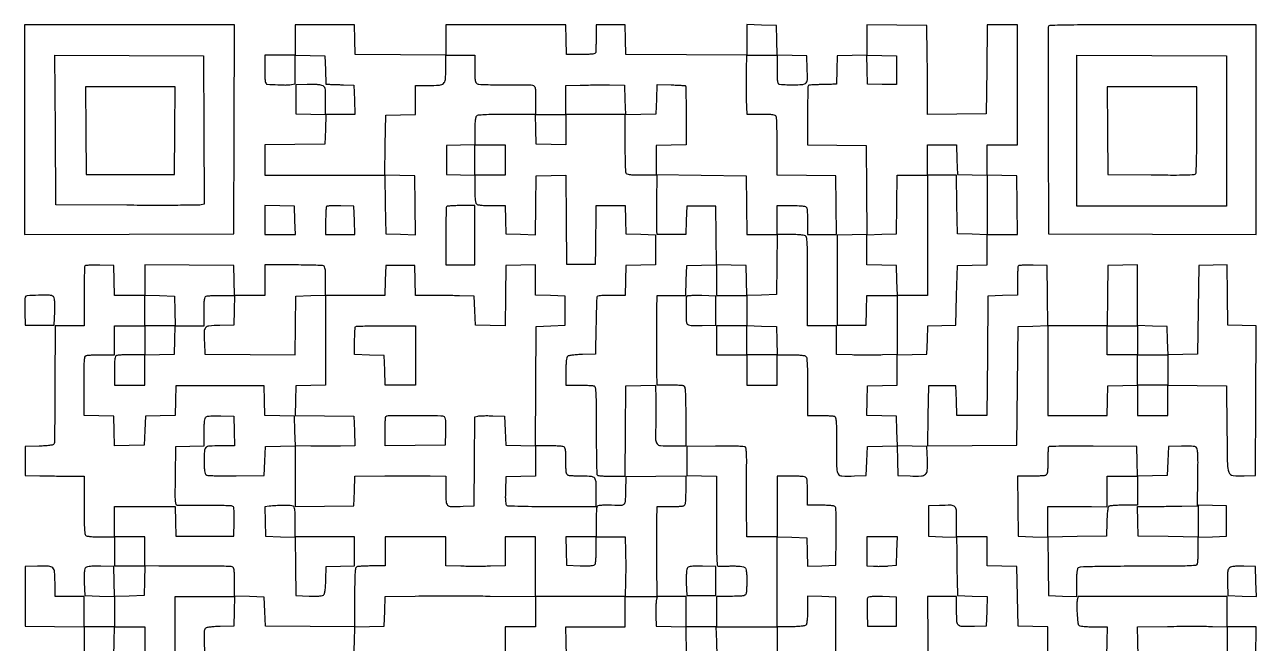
# Model space of a CAD drawing. Extents: x 179 to 1071, y 112 to 1107.
# Drawn here: x 179 to 1071, y 659 to 1107 of the extents above; entities that cross this region are included whole.
import ezdxf

# ---------------------------------------------------------------- set-up
doc = ezdxf.new("R2010")
doc.units = 0

msp = doc.modelspace()

# ---------------------------------------------------------------- linework, layer by layer
for points in [[(179, 1030.993714), (179, 954.987428), (254.75, 955.243714), (330.5, 955.5), (330.756286, 1031.25), (331.012572, 1107), (255.006286, 1107), (179, 1107)], [(810.5, 1074.055249), (810.5, 1063.610499), (800, 1063.757076), (789.5, 1063.903652), (789.215822, 1074.486005), (788.931643, 1085.068357), (799.715822, 1084.784178), (810.5, 1084.5)], [(223.235953, 1030.25), (223.5, 998.5), (255.5, 998.5), (287.5, 998.5), (287.764047, 1030.25), (288.028094, 1062), (255.5, 1062), (222.971906, 1062)], [(527, 1009), (527, 998), (516, 998), (505, 998), (505, 1009), (505, 1020), (516, 1020), (527, 1020)], [(854.216168, 1009.25), (854.5, 998.5), (865.25, 998.216168), (876, 997.932337), (876, 976.432337), (876, 954.932337), (865.25, 955.216168), (854.5, 955.5), (854.230112, 976.75), (853.960225, 998), (843.480112, 998), (833, 998), (833, 954.5), (833, 911), (822.033832, 911), (811.067663, 911), (810.783832, 921.75), (810.5, 932.5), (799.75, 932.783832), (789, 933.067663), (789, 944), (789, 954.932337), (799.75, 955.216168), (810.5, 955.5), (810.769888, 976.75), (811.039775, 998), (822.019888, 998), (833, 998), (833, 1009), (833, 1020), (843.466168, 1020), (853.932337, 1020)], [(353, 965.533832), (353, 955), (364.034983, 955), (375.069966, 955), (374.784983, 965.25), (374.5, 975.5), (363.75, 975.783832), (353, 976.067663)], [(723.784983, 878.25), (724.069966, 868), (713.034983, 868), (702, 868), (702, 878.533832), (702, 889.067663), (712.75, 888.783832), (723.5, 888.5)], [(985, 878.5), (985, 868), (996, 868), (1007, 868), (1007, 857), (1007, 846), (996, 846), (985, 846), (985, 857), (985, 868), (974, 868), (963, 868), (963, 878.5), (963, 889), (974, 889), (985, 889)]]:
    msp.add_lwpolyline(points, close=True)
for points in [[(375, 1096), (375, 1085), (364, 1085), (353, 1085), (353, 1074.5, 0.004216), (353.051169, 1068.431817, 0.036703), (353.294058, 1065.747471, 0.108469), (353.821157, 1064.426657, 0.233527), (354.75, 1063.899556, 0.002156), (362.260632, 1063.50096, 0.008361), (366.919678, 1063.351877, 0.013059), (370.082025, 1063.386187, 0.038072), (372.25, 1063.632373), (375, 1064.158911), (375, 1074.613287), (375, 1085.067663), (385.75, 1084.783832), (396.5, 1084.5), (396.784983, 1074.25), (397.069966, 1064), (399.784983, 1063.856761, 0.00357), (401.294044, 1063.787947, 0.000771), (403.905589, 1063.691569, 0.000804), (406.929518, 1063.58951, 0.000769), (410, 1063.495548), (417.5, 1063.277574), (417.783832, 1052.638787), (418.067663, 1042), (407.533832, 1042), (397, 1042), (397, 1052.024751, 0.003814), (396.949893, 1058.592849, 0.055459), (396.658289, 1060.893779, 0.158096), (395.894235, 1062.138695, 0.086066), (394.335519, 1063.062536, 0.061108), (392.809725, 1063.437957, 0.012959), (390.078608, 1063.693454, 0.01338), (386.876423, 1063.823547, 0.012356), (383.585519, 1063.787785), (375.5, 1063.5), (375.5, 1053), (375.5, 1042.5), (386.283485, 1042.215829), (397.06697, 1041.931657), (396.783485, 1031.215829), (396.5, 1020.5), (374.75, 1020.230498), (353, 1019.960995), (353, 1008.980498), (353, 998), (396.480112, 998), (439.960225, 998), (440.230112, 976.75), (440.5, 955.5), (451.269987, 955.215966), (462.039973, 954.931931), (461.769987, 976.215966), (461.5, 997.5), (450.730592, 997.784029), (439.961185, 998.068057), (440.230592, 1019.784029), (440.5, 1041.5), (451.25, 1041.783832), (462, 1042.067663), (462, 1052.533832), (462, 1063), (471.065741, 1063, 0.014506), (479.463935, 1063.243695, 0.174589), (482.393275, 1064.49504, 0.189883), (483.725392, 1067.280475, 0.0177), (484, 1075.035184), (484, 1085), (494.5, 1085), (505, 1085), (505, 1075.035184, 0.00546), (505.060347, 1069.509606, 0.034592), (505.315693, 1066.711311, 0.076901), (505.834682, 1065.111286, 0.162144), (506.75, 1064.201893, 0.103452), (508.055221, 1063.862365, 0.00367), (513.273438, 1063.648394, 0.006649), (519.476307, 1063.522186, 0.004592), (526.5, 1063.537202, -0.002599), (533.55924, 1063.580421, -0.003627), (539.873438, 1063.540447, -0.002215), (545.183195, 1063.444781, -0.046852), (546.75, 1063.262085, -0.138275), (548.014371, 1062.596554, -0.153019), (548.684348, 1061.392536, -0.047387), (548.951754, 1058.957946, -0.003674), (549, 1052.391592), (549, 1042), (528.2, 1042, 0.003169), (518.406919, 1041.937931, 0.010454), (511.954487, 1041.721154, 0.00933), (507.461896, 1041.391927, 0.175156), (506.2, 1040.8, 0.150838), (505.672291, 1039.800997, 0.019392), (505.311444, 1037.377065, 0.018513), (505.074375, 1034.089346, 0.00874), (505, 1029.834983), (505, 1020.069966), (494.75, 1019.784983), (484.5, 1019.5), (484.5, 1009), (484.5, 998.5), (494.75, 998.215017), (505, 997.930034), (505, 988.165017, 0.00874), (505.074375, 983.910654, 0.018513), (505.311444, 980.622935, 0.019392), (505.672291, 978.199003, 0.150838), (506.2, 977.2, 0.150838), (507.199003, 976.672291, 0.019392), (509.622935, 976.311444, 0.018513), (512.910654, 976.074375, 0.00874), (517.165017, 976), (526.930034, 976), (527.215017, 965.75), (527.5, 955.5), (538.230014, 955.216371), (548.960029, 954.932742), (549.230014, 976.216371), (549.5, 997.5), (560.236102, 997.783691), (570.972205, 998.067381), (571.236102, 965.783691), (571.5, 933.5), (582, 933.5), (592.5, 933.5), (592.628498, 944.5, -0.000013), (592.686515, 949.455578, -0.000008), (592.754941, 955.279687, -0.000008), (592.822714, 961.032592, -0.000014), (592.878498, 965.75), (593, 976), (603.465017, 976), (613.930034, 976), (614.215017, 965.75), (614.5, 955.5), (625.25, 955.216168), (636, 954.932337), (636, 944), (636, 933.067663), (625.25, 932.783832), (614.5, 932.5), (614.216168, 921.75), (613.932337, 911), (603.934783, 911, 0.006963), (599.254948, 910.934826, 0.02284), (596.17187, 910.707742, 0.029613), (594.154372, 910.34395, 0.25396), (593.497337, 909.75, 0.075177), (593.313559, 908.785616, 0.001108), (593.104788, 902.992188, 0.002996), (592.917378, 896.255306, 0.001971), (592.778722, 888.5), (592.5, 868.5), (583.054124, 868.209882, 0.010217), (579.34104, 868.019842, 0.013854), (575.999888, 867.687053, 0.010763), (573.259099, 867.277004, 0.131421), (572.304124, 866.837437, 0.163434), (571.69658, 865.855494, 0.027915), (571.310401, 863.661716, 0.021862), (571.07111, 860.465038, 0.00775), (571, 855.877555), (571, 846), (580.418213, 846, -0.005807), (584.137968, 845.9568, -0.007683), (587.523002, 845.8261, -0.005726), (590.343643, 845.641338, -0.072513), (591.379155, 845.407999, -0.280346), (592.277316, 844.24529, -0.015387), (592.662897, 839.453758, -0.010665), (592.89541, 831.210419, -0.001329), (592.970861, 813.29646, 0.001626), (593.02923, 801.14938, 0.002599), (593.166747, 790.774801, 0.000517), (593.344616, 781.648349, 0.134058), (593.568935, 780.888461, 0.229781), (594.127074, 780.534244, 0.007294), (596.872886, 780.260985, 0.012789), (600.201053, 780.064304, 0.008363), (604.045353, 780), (613.972671, 780), (614.236336, 812.75), (614.5, 845.5), (625.25, 845.783832), (636, 846.067663), (636.118604, 835.783832, -0.002519), (636.148733, 831.145173, -0.001548), (636.139779, 825.681875, -0.001552), (636.097409, 820.277378, -0.002775), (636.024138, 815.835316, 0.009319), (635.991624, 806.287173, 0.171681), (637.029005, 803.491174, 0.207312), (639.527832, 802.232415, 0.014451), (647.567388, 802), (658, 802), (658, 823.393011, 0.002045), (657.950434, 835.514173, 0.015901), (657.724422, 841.164693, 0.030015), (657.303854, 844.337463, 0.258697), (656.418213, 845.393011, 0.070946), (655.373807, 845.631778, 0.006338), (652.68135, 845.821697, 0.008159), (649.449196, 845.955669, 0.006277), (645.918213, 846), (637, 846), (636.919355, 855.5, -0.000844), (636.888362, 860.057377, -0.000382), (636.862399, 866.028125, -0.000378), (636.844584, 872.328331, -0.000518), (636.83871, 878, -0.000514), (636.844573, 883.707458, -0.000363), (636.862399, 890.11875, -0.000366), (636.888375, 896.246881, -0.000773), (636.919355, 901), (637, 911), (647.466168, 911), (657.932337, 911), (658.216168, 921.75), (658.5, 932.5), (669.25, 932.783832), (680, 933.067663), (680, 922.033832), (680, 911), (691, 911), (702, 911), (702, 900), (702, 889), (691, 889), (680, 889), (680, 878.5), (680, 868), (691, 868), (702, 868), (702, 857), (702, 846), (713, 846), (724, 846), (724, 857), (724, 868), (733.8, 868, -0.008695), (738.071747, 867.925705, -0.018472), (741.369558, 867.688776, -0.019349), (743.799696, 867.328068, -0.150969), (744.8, 866.8, -0.175156), (745.391927, 865.538104, -0.00933), (745.721154, 861.045513, -0.010454), (745.937931, 854.593081, -0.003169), (746, 844.8), (746, 824), (754.918213, 824, -0.006277), (758.449196, 823.955669, -0.008159), (761.68135, 823.821697, -0.006338), (764.373807, 823.631778, -0.070946), (765.418213, 823.393011, -0.2572), (766.301348, 822.346433, -0.030988), (766.723786, 819.246972, -0.01627), (766.950205, 813.723312, -0.002108), (767, 801.912063, 0.003655), (767.120752, 785.392809, 0.132003), (768.153873, 781.760507, 0.254922), (770.811734, 780.196116, 0.01687), (780, 780.204946), (788.5, 780.5), (789, 791), (789.5, 801.5), (800.215829, 801.783485), (810.931657, 802.06697), (811.215829, 791.283485), (811.5, 780.5), (820.243181, 780.211167, 0.015911), (828.456313, 780.201271, 0.1808), (831.409901, 781.409662, 0.196684), (832.715505, 784.209766, 0.019336), (832.785558, 791.804214), (832.5, 801.5), (821.783492, 801.783492), (811.066984, 802.066984), (810.783492, 812.783492), (810.5, 823.5), (799.716515, 823.784171), (788.93303, 824.068343), (789.216515, 834.784171), (789.5, 845.5), (800.25, 845.783832), (811, 846.067663), (811, 857), (811, 867.932337), (821.75, 868.216168), (832.5, 868.5), (832.784601, 878.715399), (833.069202, 888.930798), (843.284601, 889.215399), (853.5, 889.5), (854, 911), (854.5, 932.5), (865.25, 932.783832), (876, 933.067663), (876, 944.033832), (876, 955), (887.019888, 955), (898.039775, 955), (897.769888, 976.25), (897.5, 997.5), (886.75, 997.783832), (876, 998.067663), (876, 1009.033832), (876, 1020), (887, 1020), (898, 1020), (898, 1063.5), (898, 1107), (887.013853, 1107), (876.027706, 1107), (875.763853, 1074.75), (875.5, 1042.5), (854.25, 1042.230112), (833, 1041.960225), (832.972336, 1052.730112, 0.000986), (832.947041, 1058.300078, 0.000308), (832.887487, 1066.65197, 0.000308), (832.809485, 1075.978744, 0.00034), (832.722336, 1085), (832.5, 1106.5), (810.75, 1106.769502), (789, 1107.039005), (789, 1096.053334), (789, 1085.067663), (778.25, 1084.783832), (767.5, 1084.5), (767.215017, 1074.25), (766.930034, 1064), (764.215017, 1063.843725, -0.006553), (762.721407, 1063.777381, -0.001496), (760.192778, 1063.705824, -0.001548), (757.277154, 1063.64108, -0.001507), (754.334866, 1063.593725, 0.006859), (751.550418, 1063.519092, 0.010207), (749.117165, 1063.370657, 0.005663), (747.088663, 1063.182143, 0.17165), (746.634156, 1062.965957, 0.193493), (746.275992, 1062.129493, 0.000787), (746.062147, 1051.815819, 0.003844), (745.930007, 1040.294628, 0.002666), (745.950224, 1027.269888), (746, 1020.039775), (767.25, 1019.769888), (788.5, 1019.5), (788.763808, 987.283972), (789.027617, 955.067944), (778.263808, 954.783972), (767.5, 954.5), (767.5, 922), (767.5, 889.5), (778, 889.5), (788.5, 889.5), (788.783832, 900.25), (789.067663, 911), (800.033832, 911), (811, 911), (811, 889.564338), (811, 868.128677), (800.284636, 867.814338, -0.00466), (795.367616, 867.715951, -0.002629), (789.402048, 867.683558, -0.002623), (783.382408, 867.7141, -0.004298), (778.284636, 867.81054), (767, 868.121081), (767, 878.56054), (767, 889), (756.5, 889), (746, 889), (745.92801, 899.75, -0.001667), (745.909439, 905.273826, -0.000538), (745.918024, 913.45709, -0.000537), (745.94714, 922.558537, -0.000602), (745.995108, 931.316689, 0.003202), (745.997815, 941.095293, 0.010263), (745.824143, 947.610031, 0.009548), (745.522327, 952.157523, 0.153017), (744.944653, 953.566689, 0.150712), (743.884614, 954.259527, 0.037751), (741.837348, 954.683616, 0.024988), (738.71601, 954.930174, 0.007215), (733.877555, 955), (724, 955), (724, 965.5), (724, 976), (734.393011, 976, -0.005351), (739.960143, 975.940414, -0.030363), (742.913621, 975.69735, -0.063068), (744.601595, 975.23239, -0.205218), (745.393011, 974.418213, -0.070946), (745.631778, 973.373807, -0.006338), (745.821697, 970.68135, -0.008159), (745.955669, 967.449196, -0.006277), (746, 963.918213), (746, 955), (756.519888, 955), (767.039775, 955), (766.769888, 976.25), (766.5, 997.5), (745.25, 997.769888), (724, 998.039775), (724, 1018.4381, 0.002773), (723.956005, 1026.369372, 0.004129), (723.821697, 1033.309067, 0.001844), (723.636626, 1039.220704, 0.083046), (723.393011, 1040.418213, 0.204514), (722.604536, 1041.231559, 0.063459), (720.927778, 1041.696898, 0.030582), (717.996142, 1041.940243, 0.005418), (712.481487, 1042), (702.176952, 1042), (701.838476, 1052.75, -0.004781), (701.731219, 1057.643775, -0.002807), (701.691764, 1063.5, -0.002807), (701.718069, 1069.356229, -0.004782), (701.814338, 1074.25), (702.128677, 1085), (713.064338, 1085), (724, 1085), (724, 1074.5, 0.004265), (724.051651, 1068.445399, 0.036476), (724.295183, 1065.746187, 0.105621), (724.821149, 1064.40353, 0.229606), (725.75, 1063.852311, 0.013558), (731.010342, 1063.55172, 0.011363), (736.599125, 1063.511245, 0.009031), (741.586922, 1063.678623, 0.075896), (743.786344, 1064.13159, 0.113462), (745.069883, 1064.973565, 0.145492), (745.713244, 1066.223609, 0.049892), (745.917064, 1068.569735, 0.004071), (745.786344, 1074.739067), (745.5, 1084.5), (734.783492, 1084.783492), (724.066984, 1085.066984), (723.783492, 1095.783492), (723.5, 1106.5), (712.75, 1106.783832), (702, 1107.067663), (702, 1096.023321), (702, 1084.978978), (658.25, 1085.239489), (614.5, 1085.5), (614.216168, 1096.25), (613.932337, 1107), (603.466168, 1107), (593, 1107), (592.88465, 1097.75, -0.001158), (592.830648, 1094.097729, -0.001538), (592.763631, 1090.776562, -0.001087), (592.692826, 1087.992261, -0.015484), (592.63465, 1087, -0.275213), (592.07762, 1086.230626, -0.066821), (590.503494, 1085.78892, -0.030039), (587.600724, 1085.556017, -0.005001), (582, 1085.5), (571.5, 1085.5), (571.216168, 1096.25), (570.932337, 1107), (527.466168, 1107), (484, 1107), (484, 1095.986336), (484, 1084.972671), (451.25, 1085.236336), (418.5, 1085.5), (418.216168, 1096.25), (417.932337, 1107), (396.466168, 1107), (375, 1107)], [(920.460009, 1105.75, 0.090591), (920.266358, 1104.709509, 0.000109), (920.198937, 1082.982812, 0.000984), (920.176611, 1058.652573, 0.000605), (920.241394, 1030), (920.5, 955.5), (995.75, 955.243674), (1071, 954.987348), (1071, 1030.993674), (1071, 1107), (995.968615, 1107, 0.000668), (957.448289, 1106.948566, 0.003471), (936.19131, 1106.744245, 0.001205), (921.475143, 1106.465155, 0.305157)], [(308.758677, 1030.77123), (309.017354, 977.04246), (306.758677, 976.494347, -0.057902), (304.987826, 976.276519, -0.000418), (290.035361, 976.188577, -0.001589), (272.903102, 976.156579, -0.001017), (253, 976.223117), (201.5, 976.5), (201.241383, 1030.758691), (200.982767, 1085.017383), (254.741383, 1084.758691), (308.5, 1084.5)], [(1049.5, 1030), (1049.5, 975.5), (995.211905, 975.5), (940.92381, 975.5), (940.942857, 1025.75, -0.000032), (940.951538, 1045.331386, -0.000047), (940.961905, 1062.563467, -0.000022), (940.972765, 1077.239555, -0.00086), (940.980952, 1080.508612), (941, 1085.017225), (995.25, 1084.758612), (1049.5, 1084.5)], [(613.784161, 1052.623755), (614.068321, 1041.935137), (625.284161, 1042.217568), (636.5, 1042.5), (636.78221, 1053.090165), (637.064421, 1063.68033), (647.127596, 1063.411446, -0.002917), (651.008421, 1063.285089, -0.00463), (654.329514, 1063.126747, -0.001244), (657.213114, 1062.955293, -0.182879), (657.513495, 1062.819838, -0.193832), (657.796422, 1062.155258, -0.000494), (657.988474, 1051.819595, -0.003275), (658.107089, 1041.078772, -0.003226), (658.085939, 1030.283832), (658, 1020.067663), (647.25, 1019.783832), (636.5, 1019.5), (636.5, 1009), (636.5, 998.5), (669, 998), (701.5, 997.5), (701.769888, 976.25), (702.039775, 955), (713.03939, 955), (724.039005, 955), (723.769502, 933.25), (723.5, 911.5), (712.784171, 911.216515), (702.068343, 910.93303), (701.784171, 921.716515), (701.5, 932.5), (690.76979, 932.783631), (680.03958, 933.067262), (679.76979, 954.283631), (679.5, 975.5), (669, 975.5), (658.5, 975.5), (658.215017, 965.25), (657.930034, 955), (647.465017, 955), (637, 955), (636.914333, 957.75, -0.007448), (636.884252, 959.601387, -0.000443), (636.881641, 965.2, -0.000666), (636.893319, 971.867586, -0.000491), (636.92334, 979.25), (637.018014, 998), (626.115996, 998, -0.004997), (620.246818, 998.058655, -0.029157), (617.167771, 998.300192, -0.060851), (615.415004, 998.762969, -0.209147), (614.606989, 999.581787, -0.083055), (614.363369, 1000.779435, -0.001841), (614.178303, 1006.696775, -0.004125), (614.043995, 1013.642891, -0.002771), (614, 1021.581787), (614, 1042), (592.5, 1042), (571, 1042), (571, 1030.966168), (571, 1019.932337), (560.25, 1020.216168), (549.5, 1020.5), (549.216168, 1031.25), (548.932337, 1042), (559.966168, 1042), (571, 1042), (571, 1052.465017), (571, 1062.930034), (581.25, 1063.215017, -0.003021), (585.967443, 1063.317655, -0.001679), (591.720313, 1063.388729, -0.001674), (597.544414, 1063.421621, -0.002707), (602.5, 1063.406187), (613.5, 1063.312374)], [(963.235953, 1030.25), (963.5, 998.5), (994.93202, 998.235498, 0.001697), (1010.901959, 998.155315, 0.00816), (1019.995146, 998.288929, 0.006635), (1026.009704, 998.555446, 0.241447), (1027.166708, 999.235498, 0.134731), (1027.492293, 1000.296498, 0.001088), (1027.738089, 1009.161365, 0.003824), (1027.920853, 1019.372002, 0.002438), (1027.984687, 1031.25), (1028, 1062), (995.485953, 1062), (962.971906, 1062)], [(397.700461, 975.367127, 0.176204), (397.420729, 974.767614, 0.005336), (397.20576, 971.983885, 0.009955), (397.050761, 968.652273, 0.006646), (397, 964.833333), (397, 955), (407.534983, 955), (418.069966, 955), (417.784983, 965.25), (417.5, 975.5), (407.950461, 975.783794, 0.007041), (404.240283, 975.841782, 0.010544), (401.000338, 975.778463, 0.005798), (398.297812, 975.637197, 0.182377)], [(484.666667, 975.333333, 0.189545), (484.396201, 974.712325, 0.001277), (484.195833, 968.742708, 0.004756), (484.048097, 961.867578, 0.002993), (484, 953.833333), (484, 933), (494.5, 933), (505, 933), (505, 954.5), (505, 976), (495.166667, 976, 0.006327), (491.350087, 975.951706, 0.009526), (488.026042, 975.804167, 0.004912), (485.241448, 975.599886, 0.177413)], [(898.699448, 932.366114, 0.177373), (898.4198, 931.763217, 0.004926), (898.205463, 928.846651, 0.00954), (898.050669, 925.364759, 0.006337), (898, 921.367165), (898, 911.067663), (887.25, 910.783832), (876.5, 910.5), (876.239377, 867.25), (875.978755, 824), (865.023209, 824), (854.067663, 824), (853.783832, 834.75), (853.5, 845.5), (843.5, 845.5), (833.5, 845.5), (833.230459, 823.736121), (832.960918, 801.972242), (865.230459, 802.236121), (897.5, 802.5), (898, 845.5), (898.5, 888.5), (909.25, 888.783832), (920, 889.067663), (920, 856.533832), (920, 824), (941.466168, 824), (962.932337, 824), (963.216168, 834.75), (963.5, 845.5), (974.25, 845.783832), (985, 846.067663), (985, 835.033832), (985, 824), (996, 824), (1007, 824), (1007, 835.019888), (1007, 846.039775), (1028.25, 845.769888), (1049.5, 845.5), (1049.764009, 813.777686, 0.002281), (1050.088788, 788.570418, 0.084931), (1051.149495, 782.961367, 0.278756), (1054.147812, 780.582353, 0.040582), (1062.259538, 780.209712), (1070.5, 780.5), (1070.758596, 834.714922), (1071.017191, 888.929844), (1060.758596, 889.214922), (1050.5, 889.5), (1050.230401, 911.284767), (1049.960802, 933.069533), (1039.730401, 932.784767), (1029.5, 932.5), (1029, 900.5), (1028.5, 868.5), (1017.785353, 868.216527), (1007.070705, 867.933054), (1006.785353, 878.216527), (1006.5, 888.5), (995.75, 888.783832), (985, 889.067663), (985, 911.067663), (985, 933.067663), (974.25, 932.783832), (963.5, 932.5), (963.230498, 910.75), (962.960995, 889), (941.5, 889), (920.039005, 889), (919.769502, 910.75), (919.5, 932.5), (909.449448, 932.782781, 0.006672), (905.547259, 932.840477, 0.010046), (902.145783, 932.777033, 0.005301), (899.300668, 932.636532, 0.183378)], [(179.428774, 909.674983, 0.081654), (179.239658, 908.758353, 0.005045), (179.154817, 905.970602, 0.007376), (179.136178, 902.631743, 0.005394), (179.210159, 898.924983), (179.5, 889.5), (190, 889.5), (200.5, 889.5), (200.788231, 899.417355, 0.006827), (200.861823, 904.195195, 0.023663), (200.721018, 907.282937, 0.033714), (200.395734, 909.294865, 0.19692), (199.788231, 910.152042, 0.136787), (196.904818, 911.023449, 0.011257), (188.975547, 911.016201, 0.007704), (180.836593, 910.699969, 0.295732)], [(287.783832, 899.75), (288.067663, 889), (298.533832, 889), (309, 889), (309, 899.393011, -0.005351), (309.059586, 904.960143, -0.030363), (309.30265, 907.913621, -0.063068), (309.76761, 909.601595, -0.205218), (310.581787, 910.393011, -0.0721), (311.638889, 910.632128, -0.005887), (314.475463, 910.821697, -0.007809), (317.880092, 910.955696, -0.00593), (321.615619, 911), (331.067663, 911), (330.783832, 900.25), (330.5, 889.5), (320.2603, 889.215131, 0.013482), (312.473421, 888.788181, 0.195806), (310.060296, 887.567079, 0.179106), (309.075074, 884.958841, 0.010944), (309.203496, 876.496645), (309.5, 868.5), (342.230073, 868.236361), (374.960145, 867.972722), (375.230073, 889.236361), (375.5, 910.5), (386.25, 910.783832), (397, 911.067663), (397, 878.567663), (397, 846.067663), (386.25, 845.783832), (375.5, 845.5), (375.216371, 834.769986), (374.932742, 824.039971), (396.216371, 823.769986), (417.5, 823.5), (417.783485, 812.784171), (418.06697, 802.068343), (407.783485, 801.784171, -0.004667), (403.038344, 801.697362, -0.00256), (397.22584, 801.67506, -0.002552), (391.324732, 801.712753, -0.004075), (386.283205, 801.811779), (375.06641, 802.123557), (374.783205, 812.811779), (374.5, 823.5), (363.783492, 823.783492), (353.066984, 824.066984), (352.783492, 834.783492), (352.5, 845.5), (320.5, 845.5), (288.5, 845.5), (288.216508, 834.783492), (287.933016, 824.066984), (277.216508, 823.783492), (266.5, 823.5), (266, 813), (265.5, 802.5), (254.784171, 802.216515), (244.068343, 801.93303), (243.784171, 812.716515), (243.5, 823.5), (232.75, 823.783832), (222, 824.067663), (222, 845.426843, -0.002049), (222.049581, 857.527804, -0.015924), (222.275619, 863.170055, -0.030077), (222.696308, 866.33804, -0.258602), (223.581787, 867.393011, -0.07203), (224.638111, 867.632106, -0.005915), (227.465525, 867.821697, -0.007831), (230.859224, 867.955695, -0.005951), (234.581787, 868), (244, 868), (244, 878.5), (244, 889), (255, 889), (266, 889), (266, 900.033832), (266, 911.067663), (276.75, 910.783832), (287.5, 910.5)], [(658.699448, 910.366114, 0.196274), (658.044561, 908.807509, 0.004381), (658.033001, 900.511391, 0.005627), (658.184545, 892.374584, 0.13468), (658.847958, 890.211769, 0.19692), (659.705135, 889.604266, 0.033714), (661.717063, 889.278982, 0.023663), (664.804805, 889.138177, 0.006827), (669.582645, 889.211769), (679.5, 889.5), (679.5, 900), (679.5, 910.5), (669.449448, 910.782781, 0.006672), (665.547259, 910.840477, 0.010046), (662.145783, 910.777033, 0.005301), (659.300668, 910.636532, 0.183378)], [(266, 878.5), (266, 868), (256.581787, 868, 0.005951), (252.859224, 867.955695, 0.007831), (249.465525, 867.821697, 0.005915), (246.638111, 867.632106, 0.07203), (245.581787, 867.393011, 0.205218), (244.76761, 866.601595, 0.063068), (244.30265, 864.913621, 0.030363), (244.059586, 861.960143, 0.005351), (244, 856.393011), (244, 846), (255, 846), (266, 846), (266, 856.966168), (266, 867.932337), (276.75, 868.216168), (287.5, 868.5), (287.784983, 878.75), (288.069966, 889), (277.034983, 889), (266, 889)], [(462, 867.5), (462, 846), (451.033832, 846), (440.067663, 846), (439.783832, 856.75), (439.5, 867.5), (428.75, 867.783832), (418, 868.067663), (418, 877.867165, -0.006348), (418.048295, 881.670774, -0.009555), (418.195833, 884.983896, -0.00494), (418.400136, 887.758839, -0.177331), (418.666667, 888.333333, -0.189785), (419.28868, 888.603893, -0.001222), (425.404167, 888.804167, -0.00465), (432.440703, 888.951908, -0.002923), (440.666667, 889), (462, 889)], [(482.788231, 823.152042, -0.19692), (483.395734, 822.294865, -0.033714), (483.721018, 820.282937, -0.023663), (483.861823, 817.195195, -0.006827), (483.788231, 812.417355), (483.5, 802.5), (461.75, 802.230498), (440, 801.960995), (440, 812.313831, -0.006011), (440.048276, 816.329587, -0.009096), (440.195833, 819.821355, -0.004501), (440.399791, 822.754352, -0.178606), (440.666667, 823.333333, -0.19909), (442.318303, 824.016802, -0.000905), (461.513046, 823.968934, -0.001196), (480.45216, 823.842117, -0.139975)], [(920.650442, 801.317109, 0.177737), (920.390293, 800.755209, 0.004799), (920.191067, 798.00062, 0.00941), (920.047114, 794.714751, 0.006241), (920, 790.940322, -0.005893), (919.939041, 785.768394, -0.032092), (919.693741, 782.979628, -0.066055), (919.225925, 781.375813, -0.199759), (918.418213, 780.606989, -0.07207), (917.36144, 780.367881, -0.005899), (914.528746, 780.178303, -0.007818), (911.128746, 780.044304, -0.005939), (907.39871, 780), (897.960995, 780), (898.230498, 758.25), (898.5, 736.5), (909.23021, 736.216369), (919.96042, 735.932738), (920.23021, 714.716369), (920.5, 693.5), (930.75, 693.215017), (941, 692.930034), (941, 702.765017, -0.008651), (941.074216, 707.05415, -0.018431), (941.311007, 710.362052, -0.019307), (941.671574, 712.798399, -0.151099), (942.2, 713.8, -0.188358), (943.65081, 714.435825, -0.003261), (952.42599, 714.73578, -0.005545), (964.978934, 714.943644, -0.001367), (985.593011, 715, 0.000919), (1010.146147, 715.045112, 0.008317), (1020.872434, 715.262969, 0.010768), (1027.11869, 715.628637, 0.28874), (1028.393011, 716.581787, 0.070866), (1028.631754, 717.625328, 0.00637), (1028.821697, 720.308374, 0.008183), (1028.955668, 723.529225, 0.006301), (1029, 727.046804), (1029, 735.930034), (1039.25, 736.215017), (1049.5, 736.5), (1049.5, 747.5), (1049.5, 758.5), (1039.25, 758.784983), (1029, 759.069966), (1029, 747.515481), (1029, 735.960995), (1007.25, 736.230498), (985.5, 736.5), (985.216168, 747.25), (984.932337, 758), (995.216168, 758.094864, 0.000366), (999.980518, 758.142302, 0.000197), (1005.857249, 758.207433, 0.000196), (1011.849361, 758.278549, 0.000307), (1017, 758.344864), (1028.5, 758.5), (1028.732733, 779.141886, 0.002593), (1028.798447, 789.934066, 0.013401), (1028.64388, 795.901269, 0.018514), (1028.310448, 799.607568, 0.190072), (1027.583448, 800.930745, 0.134197), (1026.510708, 801.417442, 0.019837), (1024.125691, 801.703702, 0.018549), (1020.925954, 801.840382, 0.00912), (1016.850715, 801.788859), (1007.5, 801.5), (1007, 791), (1006.5, 780.5), (995.784171, 780.216515), (985.068343, 779.93303), (984.784171, 790.716515), (984.5, 801.5), (952.900442, 801.733776, 0.001941), (940.73907, 801.77654, 0.003138), (930.392187, 801.707812, 0.000556), (921.271361, 801.579827, 0.19498)], [(985, 769.5), (985, 759), (975.25, 758.984687, 0.007318), (971.426774, 758.922723, 0.010182), (968.007846, 758.747502, 0.006974), (965.171505, 758.504352, 0.117191), (964.287346, 758.198752, 0.202046), (963.730055, 757.394503, 0.018631), (963.31097, 754.952903, 0.018541), (962.98494, 751.554841, 0.007781), (962.787346, 746.964064), (962.5, 736.5), (941.25, 736.230112), (920, 735.960225), (920, 746.980112), (920, 758), (930.25, 758.109067, -0.002417), (934.984366, 758.136556, -0.001319), (940.79375, 758.126879, -0.001314), (946.69804, 758.085953, -0.002089), (951.75, 758.016543), (963, 757.814951), (963, 768.907476), (963, 780), (974, 780), (985, 780)], [(356.216836, 758.274131), (352.933672, 757.868336), (353.216836, 747.184168), (353.5, 736.5), (364.23021, 736.216369), (374.96042, 735.932738), (375.23021, 714.716369), (375.5, 693.5), (385.099013, 693.215609, 0.007277), (389.762447, 693.145353, 0.02466), (392.801719, 693.293786, 0.036405), (394.805803, 693.639631, 0.159945), (395.808896, 694.269733, 0.130478), (396.259591, 695.244126, 0.01114), (396.678669, 697.989786, 0.01414), (397.01774, 701.338585, 0.010482), (397.209882, 705.054124), (397.5, 714.5), (407.75, 714.784983), (418, 715.069966), (418, 725.534983), (418, 736), (396.5, 736), (375, 736), (375, 746.893011, 0.005003), (374.941329, 752.756842, 0.029178), (374.699767, 755.833669, 0.06089), (374.236951, 757.585285, 0.209079), (373.418213, 758.393011, 0.08586), (371.419478, 758.788003, 0.00768), (366.283061, 758.831396, 0.01092), (360.81455, 758.674134, 0.018099)], [(789, 725.596513), (789, 715.193027), (793.75, 714.846513, 0.014642), (795.99658, 714.748636, 0.007134), (798.867188, 714.748663, 0.007069), (801.856091, 714.833617, 0.010147), (804.5, 715), (810.5, 715.5), (810.784983, 725.75), (811.069966, 736), (800.034983, 736), (789, 736)], [(659.112128, 713.635106, 0.1305), (658.596888, 712.521045, 0.02258), (658.296615, 710.197242, 0.019663), (658.156589, 707.019073, 0.008898), (658.211141, 702.850715), (658.5, 693.5), (669, 693.5), (679.5, 693.5), (679.5, 704), (679.5, 714.5), (669.900987, 714.784391, 0.006919), (665.065714, 714.860698, 0.027023), (662.081903, 714.705126, 0.044369), (660.166788, 714.32726, 0.149751)], [(1051.698976, 713.769153, 0.124763), (1050.777081, 712.654842, 0.076572), (1050.28692, 711.012817, 0.036105), (1050.109284, 708.286528, 0.00588), (1050.209381, 702.983715), (1050.5, 693.5), (1060.78419, 693.214639), (1071.068381, 692.929279), (1070.78419, 703.714639), (1070.5, 714.5), (1061.989595, 714.785438, 0.010006), (1058.068435, 714.838436, 0.02299), (1055.121158, 714.683656, 0.02949), (1052.96852, 714.341998, 0.104125)], [(789.442274, 691.710164, 0.081166), (789.248144, 690.773814, 0.005233), (789.158783, 687.980936, 0.007531), (789.137174, 684.634259, 0.005535), (789.210159, 680.924983), (789.5, 671.5), (800, 671.5), (810.5, 671.5), (810.5, 682), (810.5, 692.5), (800.232115, 692.785181, 0.005823), (795.049899, 692.868732, 0.025951), (792.012272, 692.724596, 0.043922), (790.172333, 692.376284, 0.236652)]]:
    msp.add_lwpolyline(points, format="xyb", close=True)
for points in [[(571.5, 649.5), (571.216168, 660.25), (570.932337, 671), (592.466168, 671), (614, 671), (614, 682), (614, 693), (625.517208, 693), (637.034417, 693), (636.915581, 715.75, -0.000594), (636.877553, 725.174998, -0.000579), (636.861507, 734.68125, -0.00057), (636.866614, 743.032996, -0.002168), (636.898373, 748.25), (637, 758), (645.918213, 758, 0.006277), (649.449196, 758.044331, 0.008159), (652.68135, 758.178303, 0.006338), (655.373807, 758.368222, 0.070946), (656.418213, 758.606989, 0.205372), (657.232572, 759.399052, 0.062982), (657.697448, 761.0895, 0.030315), (657.940452, 764.047791, 0.005337), (658, 769.626491), (658, 780.039005), (636.25, 779.769502), (614.5, 779.5), (614.215017, 769.25, -0.008059), (613.872, 761.443956, -0.207194), (612.935841, 759.594769, -0.17575), (610.891011, 758.858519, -0.005495), (601.859952, 758.978948, 0.011594), (598.709417, 758.982534, 0.02115), (596.143443, 758.817206, 0.019716), (594.198432, 758.531075, 0.210982), (593.55565, 758.090043, 0.119249), (593.290812, 757.280571, 0.005032), (593.081727, 754.24436, 0.00842), (592.929592, 750.611483, 0.005865), (592.875077, 746.507629), (592.858757, 736), (581.894396, 736), (570.930034, 736), (571.215017, 725.75), (571.5, 715.5), (581.417355, 715.211769, 0.006827), (586.195195, 715.138177, 0.023663), (589.282937, 715.278982, 0.033714), (591.294865, 715.604266, 0.19692), (592.152042, 716.211769, 0.113964), (592.475228, 717.130001, 0.008157), (592.733781, 719.83877, 0.011132), (592.919254, 723.113016, 0.008167), (592.984687, 726.75), (593, 736), (603.435662, 736), (613.871323, 736), (614.185662, 725.400107, -0.004692), (614.283863, 720.554047, -0.002696), (614.3159, 714.712026, -0.002693), (614.28481, 708.841483, -0.004492), (614.187616, 703.900107), (613.875232, 693), (581.437616, 693), (549, 693), (549, 714.5), (549, 736), (538, 736), (527, 736), (527, 725.564338), (527, 715.128677), (516.400107, 714.814338, -0.004692), (511.554047, 714.716137, -0.002696), (505.712026, 714.6841, -0.002693), (499.841483, 714.71519, -0.004492), (494.900107, 714.812384), (484, 715.124768), (484, 725.562384), (484, 736), (462, 736), (440, 736), (440, 725.5), (440, 715), (430.581787, 715, 0.005951), (426.859224, 714.955695, 0.007831), (423.465525, 714.821697, 0.005915), (420.638111, 714.632106, 0.07203), (419.581787, 714.393011, 0.258737), (418.69608, 713.337227, 0.029989), (418.275562, 710.162497, 0.015891), (418.04956, 704.508592, 0.002043), (418, 692.379158), (418, 670.972294), (385.75, 671.236147), (353.5, 671.5), (353, 682), (352.5, 692.5), (341.75, 692.783832), (331, 693.067663), (331, 703.466444, 0.00476), (330.944004, 709.348627, 0.034918), (330.694486, 712.149666, 0.086662), (330.174032, 713.661504, 0.192068), (329.247213, 714.421538, 0.069544), (327.946175, 714.642817, 0.001778), (321.988251, 714.798032, 0.003754), (314.978439, 714.903059, 0.00255), (306.997213, 714.922014, -0.000405), (298.398007, 714.905547, -0.000366), (289.510119, 714.902234, -0.000367), (281.553046, 714.910936, -0.001175), (276.25, 714.933088), (266, 715), (266, 725.5), (266, 736), (255, 736), (244, 736), (244, 747), (244, 758), (265.966168, 758), (287.932337, 758), (288.216168, 747.25), (288.5, 736.5), (309.5, 736.5), (330.5, 736.5), (330.78684, 746.918214, 0.006395), (330.861075, 751.955846, 0.022687), (330.720845, 755.183294, 0.032059), (330.397712, 757.280391, 0.19991), (329.78684, 758.151446, 0.129678), (328.76, 758.476596, 0.002789), (323.443634, 758.706234, 0.006221), (317.182754, 758.863717, 0.004134), (310, 758.895593, -0.000475), (302.783165, 758.8748, -0.00069), (296.41447, 758.871284, -0.000342), (291.003453, 758.879457, -0.011821), (289.730112, 758.912361, -0.317925), (288.726963, 759.699166, -0.05502), (288.269678, 762.210537, -0.019091), (288.107646, 767.271437, -0.001632), (288.230112, 780.25), (288.5, 801.5), (298.75, 801.784983), (309, 802.069966), (309, 811.912538, -0.007384), (309.070251, 816.669073, -0.024242), (309.315039, 819.800587, -0.035197), (309.72913, 821.876937, -0.153913), (310.399285, 822.916414, -0.132968), (311.486141, 823.412685, -0.020746), (313.849829, 823.703614, -0.018924), (317.042317, 823.84141, -0.009044), (321.149285, 823.788859), (330.5, 823.5), (330.783832, 812.75), (331.067663, 802), (320.650463, 802, 0.012441), (312.725895, 801.802795, 0.191357), (310.287163, 800.690525, 0.181686), (309.21166, 798.183837, 0.011015), (309.013655, 789.872445, 0.011186), (309.084949, 786.408849, 0.026795), (309.332491, 783.852425, 0.034574), (309.734884, 782.046417, 0.148509), (310.334839, 781.137072, 0.157112), (311.623214, 780.620911, 0.007321), (316.375683, 780.360541, 0.009438), (322.886971, 780.222375, 0.003468), (332.084839, 780.264627), (352.5, 780.5), (353, 791), (353.5, 801.5), (364.25, 801.783832), (375, 802.067663), (375, 780.0568), (375, 758.045937), (396.25, 758.272969), (417.5, 758.5), (417.783456, 769.21299), (418.066913, 779.925979), (439.783456, 780.21299, -0.001731), (448.922788, 780.302129, -0.00154), (458.425453, 780.332633, -0.001545), (466.972962, 780.30732, -0.004769), (472.75, 780.217249), (484, 779.934498), (484, 769.486301, 0.012943), (484.206565, 761.507868, 0.198782), (485.365334, 759.073191, 0.184006), (487.946115, 758.071642, 0.010828), (496.503355, 758.203496), (504.5, 758.5), (504.763833, 790.73442), (505.027665, 822.968839), (507.263833, 823.529474, -0.048085), (508.606902, 823.731845, -0.007182), (511.340001, 823.838749, -0.00802), (514.581708, 823.866927, -0.006838), (518, 823.795054), (526.5, 823.5), (527, 813), (527.5, 802.5), (538.25, 802.216168), (549, 801.932337), (549, 791), (549, 780.067663), (538.25, 779.783832), (527.5, 779.5), (527.211769, 769.582645, 0.006907), (527.139659, 764.851857, 0.023118), (527.278557, 761.753587, 0.031782), (527.595762, 759.717799, 0.202478), (528.188397, 758.883564, 0.132249), (529.24844, 758.566537, 0.000991), (538.415131, 758.331355, 0.003614), (548.956211, 758.15804, 0.0023), (561.226628, 758.101445), (593, 758.101052), (592.986345, 766.800526, 0.008584), (592.817, 775.836927, 0.15458), (591.855667, 778.531939, 0.214889), (589.613208, 779.751431, 0.018688), (582.965156, 780, -0.006358), (579.47886, 780.044337, -0.00824), (576.284389, 780.178303, -0.006443), (573.623292, 780.368301, -0.070678), (572.581787, 780.606989, -0.200263), (571.773476, 781.377876, -0.065784), (571.305916, 782.989192, -0.03193), (571.060828, 785.792715, -0.00584), (571, 791, 0.00584), (570.939172, 796.207285, 0.03193), (570.694084, 799.010808, 0.065784), (570.226524, 800.622124, 0.200263), (569.418213, 801.393011, 0.072052), (568.361644, 801.632113, 0.005906), (565.531355, 801.821697, 0.007824), (562.134224, 801.955695, 0.005944), (558.40759, 802), (548.978755, 802), (549.239377, 845.25), (549.5, 888.5), (560, 889), (570.5, 889.5), (570.5, 900), (570.5, 910.5), (559.75, 910.783832), (549, 911.067663), (549, 922.067663), (549, 933.067663), (538.25, 932.783832), (527.5, 932.5), (527.230404, 910.716367), (526.960808, 888.932734), (516.230404, 889.216367), (505.5, 889.5), (505, 900), (504.5, 910.5), (494, 910.703106, 0.001198), (489.205222, 910.784366, 0.000692), (483.436501, 910.860325, 0.000691), (477.647237, 910.920537, 0.00116), (472.783832, 910.953106), (462.067663, 911), (461.783832, 921.75), (461.5, 932.5), (451, 932.5), (440.5, 932.5), (440.216168, 921.75), (439.932337, 911), (418.466168, 911), (397, 911), (397, 921.393011, 0.005351), (396.940414, 926.960143, 0.030363), (396.69735, 929.913621, 0.063068), (396.23239, 931.601595, 0.205218), (395.418213, 932.393011, 0.083055), (394.220565, 932.636631, 0.001841), (388.303225, 932.821697, 0.004125), (381.357109, 932.956005, 0.002771), (373.418213, 933), (353, 933), (353, 922), (353, 911), (342.033832, 911), (331.067663, 911), (330.783832, 921.75), (330.5, 932.5), (298.25, 932.763853), (266, 933.027706), (266, 922.013853), (266, 911), (255.033832, 911), (244.067663, 911), (243.783832, 921.75), (243.5, 932.5), (233.449448, 932.782781, 0.006672), (229.547259, 932.840477, 0.010046), (226.145783, 932.777033, 0.005301), (223.300668, 932.636532, 0.183378), (222.699448, 932.366114, 0.189293), (222.415787, 931.715674, 0.001337), (222.205463, 925.605463, 0.004867), (222.050466, 918.561556, 0.003067), (222, 910.333333), (222, 889), (211.5, 889), (201, 889), (200.984687, 846.75, -0.001703), (200.923311, 830.46619, -0.002721), (200.747767, 816.555149, -0.000555), (200.513341, 804.327854, -0.137313), (200.199653, 803.288805, -0.199883), (199.411, 802.737468, -0.01918), (197.055937, 802.315749, -0.019108), (193.800174, 801.987032, -0.00836), (189.464966, 801.788805), (179.5, 801.5), (179.5, 791), (179.5, 780.5), (190, 780.324274, 0.000788), (194.797094, 780.251555, 0.000454), (200.573438, 780.178349, 0.000454), (206.373532, 780.115378, 0.00076), (211.25, 780.074274), (222, 780), (222, 759.2, 0.003169), (222.062069, 749.406919, 0.010454), (222.278846, 742.954487, 0.00933), (222.608073, 738.461896, 0.175156), (223.2, 737.2, 0.150969), (224.200304, 736.671932, 0.019349), (226.630442, 736.311224, 0.018472), (229.928253, 736.074295, 0.008695), (234.2, 736), (244, 736), (244, 725.5), (244, 715), (255.033832, 715), (266.067663, 715), (265.783832, 704.25), (265.5, 693.5), (254.784171, 693.216515), (244.068343, 692.93303), (243.784171, 703.716515), (243.5, 714.5), (234.149285, 714.788859, 0.008898), (229.980927, 714.843411, 0.019663), (226.802758, 714.703385, 0.02258), (224.478955, 714.403112, 0.1305), (223.364894, 713.887872, 0.149751), (222.67274, 712.833212, 0.044369), (222.294874, 710.918097, 0.027023), (222.139302, 707.934286, 0.006919), (222.215609, 703.099013), (222.5, 693.5), (233.25, 693.216168), (244, 692.932337), (244, 681.966168), (244, 671), (233, 671), (222, 671), (222, 682), (222, 693), (211.5, 693), (201, 693), (201, 702.964816, 0.018261), (200.715759, 710.745043, 0.189805), (199.354446, 713.576308, 0.180768), (196.394003, 714.792504, 0.016288), (188.243181, 714.788833), (179.5, 714.5), (179.5, 693), (179.5, 671.5), (200.75, 671.230112), (222, 670.960225), (222, 659.980112), (222, 649)], [(766.5, 649.5), (766.5, 671), (766.5, 692.5), (756.25, 692.784983), (746, 693.069966), (746, 683.234983, -0.008651), (745.925784, 678.94585, -0.018431), (745.688993, 675.637948, -0.019307), (745.328426, 673.201601, -0.151099), (744.8, 672.2, -0.150969), (743.799696, 671.671932, -0.019349), (741.369558, 671.311224, -0.018472), (738.071747, 671.074295, -0.008695), (733.8, 671), (724, 671), (723.974461, 681.25, 0.000029), (723.962262, 686.034728, 0.000015), (723.946491, 692.014063, 0.000015), (723.929914, 698.159239, 0.000023), (723.915106, 703.5, -0.000598), (723.906442, 708.843147, -0.000393), (723.908659, 714.995876, -0.000395), (723.920258, 720.985951, -0.000761), (723.940645, 725.783832), (724, 736.067663), (734.75, 735.783832), (745.5, 735.5), (745.785365, 725.215407), (746.07073, 714.930815), (756.285365, 715.215407), (766.5, 715.5), (766.77083, 736.428109, 0.002701), (766.849994, 746.928451, 0.012029), (766.714887, 753.091209, 0.012869), (766.427241, 757.095412, 0.230932), (765.77083, 758.162796, 0.114378), (764.862447, 758.481845, 0.00801), (762.156119, 758.73694, 0.011016), (758.885742, 758.920046, 0.008061), (755.25, 758.984687), (746, 759), (746, 767.918213, 0.006277), (745.955669, 771.449196, 0.008159), (745.821697, 774.68135, 0.006338), (745.631778, 777.373807, 0.070946), (745.393011, 778.418213, 0.205218), (744.601595, 779.23239, 0.063068), (742.913621, 779.69735, 0.030363), (739.960143, 779.940414, 0.005351), (734.393011, 780), (724, 780), (724, 758), (724, 736), (713, 736), (702, 736), (701.911553, 757.75, -0.000629), (701.886113, 766.810522, -0.000594), (701.882773, 776.048437, -0.00059), (701.899183, 784.231432, -0.002071), (701.937781, 789.5, 0.007854), (701.92115, 793.421319, 0.010938), (701.774397, 796.928102, 0.007593), (701.544788, 799.832748, 0.124421), (701.220548, 800.744601, 0.226037), (700.151597, 801.380985, 0.011623), (696.029382, 801.666425, 0.011608), (689.794384, 801.807828, 0.002785), (679.44432, 801.744601), (658.5, 801.5), (658.5, 791), (658.5, 780.5), (669.25, 780.216168), (680, 779.932337), (680, 747.466168, 0.001605), (680.052882, 730.989896, 0.007996), (680.260151, 721.742679, 0.005643), (680.565, 715.612353, 0.380765), (681.25, 714.931729, 0.01441), (682.088167, 714.910146, 0.000891), (684.577099, 714.922233, 0.001321), (687.542647, 714.949758, 0.000979), (690.820975, 714.99527, -0.011128), (694.372164, 714.972485, -0.01976), (697.29094, 714.773153, -0.020842), (699.521941, 714.437386, -0.126079), (700.570975, 713.941096, -0.14261), (701.241575, 712.949781, -0.040488), (701.671194, 711.119215, -0.027957), (701.925247, 708.415438, -0.009447), (702, 704.459343, -0.006737), (701.955636, 701.166839, -0.008607), (701.821697, 698.135807, -0.006925), (701.631347, 695.610155, -0.069445), (701.393011, 694.581787, -0.205218), (700.601595, 693.76761, -0.063068), (698.913621, 693.30265, -0.030363), (695.960143, 693.059586, -0.005351), (690.393011, 693), (680, 693), (680, 682), (680, 671), (669, 671), (658, 671), (658, 682), (658, 693), (647.545313, 693), (637.090626, 693), (636.488823, 689.75, 0.030569), (636.275841, 688.012596, 0.008349), (636.153831, 685.251562, 0.00841), (636.120388, 682.109769, 0.008667), (636.19351, 679), (636.5, 671.5), (647.212297, 671.216551), (657.924595, 670.933101), (658.212297, 649.716551, -0.001905)], [(920, 648.960225), (920, 659.946281), (920, 670.932337), (909.25, 671.216168), (898.5, 671.5), (898, 693), (897.5, 714.5), (886.75, 714.783832), (876, 715.067663), (876, 725.533832), (876, 736), (865, 736), (854, 736), (854, 746.980948, 0.011716), (853.802867, 755.393045, 0.194087), (852.656499, 757.890885, 0.189664), (850.086613, 758.924033, 0.011109), (841.496645, 758.796504), (833.5, 758.5), (833.5, 747.5), (833.5, 736.5), (843.75, 736.215017), (854, 735.930034), (854.072108, 725.715017, 0.00076), (854.112465, 721.011162, 0.000421), (854.17529, 715.269411, 0.00042), (854.248714, 709.453144, 0.000677), (854.322108, 704.5), (854.5, 693.5), (865.283485, 693.215829), (876.06697, 692.931657), (875.783485, 682.215829), (875.5, 671.5), (867, 671.204946, -0.009927), (858.034911, 671.071849, -0.179688), (855.397028, 672.066531, -0.203196), (854.211645, 674.49751, -0.01319), (854, 682.519052), (854, 693), (843.486336, 693), (832.972671, 693), (833.236336, 660.25), (833.5, 627.5)], [(287.885659, 635.536039, 0.002242), (288, 661.035184), (288, 693), (309.533832, 693), (331.067663, 693), (330.783832, 682.25), (330.5, 671.5), (320.535034, 671.211195, 0.00836), (316.199826, 671.012968, 0.019108), (312.944063, 670.684251, 0.01918), (310.589, 670.262532, 0.199883), (309.800347, 669.711195, 0.135848), (309.086552, 667.371208, 0.009635), (309.039972, 660.484764, 0.010772), (309.272698, 653.652339, 0.109384)], [(417.5, 649.5), (417.783492, 660.216508), (418.066984, 670.933016), (428.783492, 671.216508), (439.5, 671.5), (439.783635, 682.230591), (440.06727, 692.961183), (461.783635, 693.230591, -0.002216), (472.392738, 693.315181, -0.000917), (486.74113, 693.339662, -0.000908), (502.121428, 693.30976, -0.00117), (516.25, 693.223577), (549, 692.947153), (549, 681.973577), (549, 671), (538, 671), (527, 671), (527, 660), (527, 649)], [(1070.769502, 649.25), (1071.039005, 671), (1060.519502, 671), (1050, 671), (1050, 682), (1050, 693), (996.019052, 693), (942.038104, 693), (941.392249, 690.426707, 0.064624), (941.007215, 687.146222, 0.0107), (941.221673, 680.772053, 0.008088), (941.681632, 674.323654, 0.117078), (942.398267, 672.164608, 0.210809), (943.160162, 671.641476, 0.019424), (945.480084, 671.297228, 0.019147), (948.715366, 671.069804, 0.007973), (953.092849, 671), (963.067663, 671), (962.783832, 660.25), (962.5, 649.5)], [(985.5, 649.5), (985.216547, 660.212638), (984.933095, 670.925277), (1006.716547, 671.212638, -0.001711), (1015.844879, 671.301821, -0.00156), (1025.258923, 671.332212, -0.001559), (1033.672336, 671.306885, -0.005067), (1039.25, 671.216168), (1050, 670.932337), (1050, 650.001352, 0.004512)]]:
    msp.add_lwpolyline(points, format="xyb")
for points in [[(243.5, 649.5), (243.783832, 660.25), (244.067663, 671), (255.033832, 671), (266, 671), (266, 649)], [(680.5, 649.5), (680.216168, 660.25), (679.932337, 671), (701.966168, 671), (724, 671), (724, 659.980112), (724, 648.960225)]]:
    msp.add_lwpolyline(points)

doc.saveas('drawing.dxf')
